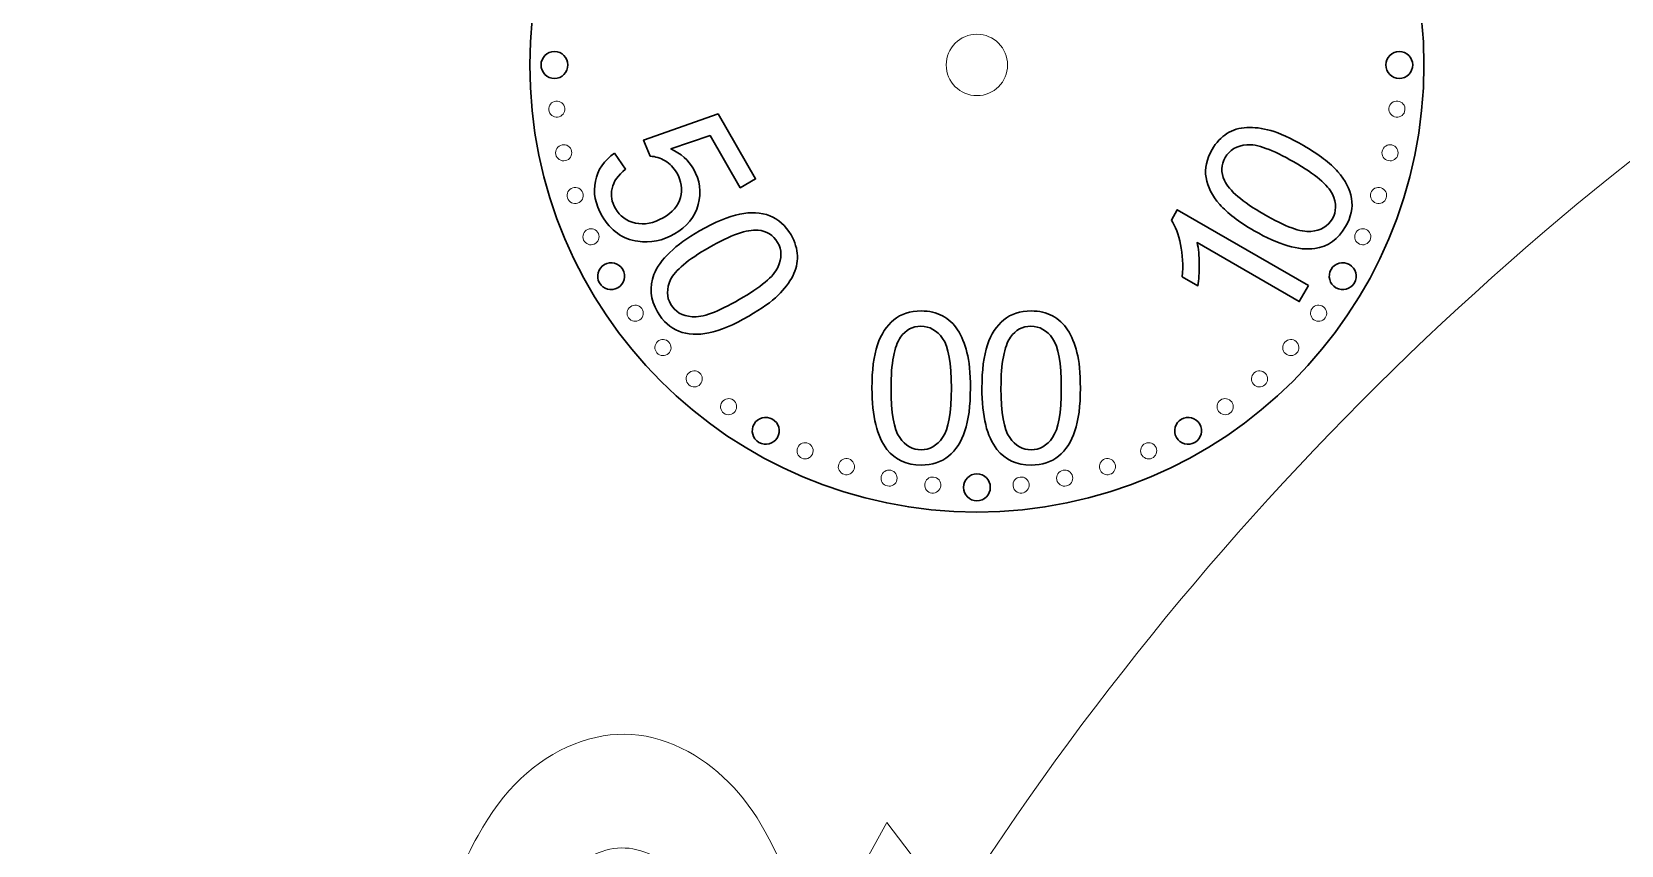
# Model space of a CAD drawing. Header units: centimetres. Extents: x -22.1 to 22, y -22 to 22.
# Drawn here: x -22.05 to -11.95, y 10.72 to 15.89 of the extents above; entities that cross this region are included whole.
import ezdxf

# ---------------------------------------------------------------- set-up
doc = ezdxf.new("R2010")
doc.units = ezdxf.units.CM
doc.header["$MEASUREMENT"] = 0
doc.layers.add('Ebene 1', color=7, linetype='Continuous')

msp = doc.modelspace()

# ---------------------------------------------------------------- linework, layer by layer
at = {"layer": 'Ebene 1', "color": 250, "lineweight": 20}
msp.add_ellipse((-16.04797, 15.67553), major_axis=(0, 0.195), ratio=1, dxfattribs=at)
at = {"layer": 'Ebene 1', "lineweight": 20}
msp.add_open_spline([(0.50211, 22.00748), (0.3078, 22.00748), (0.11698, 21.98469), (-0.06922, 21.93861), (-0.06922, 21.93861), (-0.06922, 21.93861), (-0.06922, 21.33399), (-0.06922, 21.33399), (-0.06922, 21.33399), (0.08498, 21.3921), (0.21784, 21.42146), (0.33014, 21.42146), (0.33014, 21.42146), (0.50456, 21.42147), (0.64594, 21.38112), (0.75219, 21.30092), (0.75219, 21.30092), (0.86836, 21.21678), (0.92544, 21.09876), (0.92544, 20.94642), (0.92544, 20.94642), (0.92544, 20.7881), (0.8574, 20.61818), (0.71912, 20.43588), (0.71912, 20.43588), (0.71912, 20.43588), (-0.20691, 19.22664), (-0.20691, 19.22664), (-0.20691, 19.22664), (-0.33423, 19.2248), (-0.46119, 19.22166), (-0.58786, 19.21731), (-0.58786, 19.21731), (-0.58786, 19.21731), (-0.58786, 21.9266), (-0.58786, 21.9266), (-0.58786, 21.9266), (-0.58786, 21.9266), (-1.09328, 21.9266), (-1.09328, 21.9266), (-1.09328, 21.9266), (-1.20758, 21.64408), (-1.40331, 21.42039), (-1.68198, 21.25608), (-1.68198, 21.25608), (-1.68198, 21.25608), (-1.68198, 20.60908), (-1.68198, 20.60908), (-1.68198, 20.60908), (-1.6119, 20.62316), (-1.53063, 20.65622), (-1.43846, 20.7083), (-1.43846, 20.7083), (-1.43846, 20.7083), (-1.20963, 20.84721), (-1.20963, 20.84721), (-1.20963, 20.84721), (-1.20963, 20.84721), (-1.20963, 19.18694), (-1.20963, 19.18694), (-1.20963, 19.18694), (-4.0576, 19.0001), (-6.73652, 18.19518), (-9.11406, 16.90491), (-9.11406, 16.90491), (-9.11406, 16.90491), (-10.45164, 19.22004), (-10.45164, 19.22004), (-10.45164, 19.22004), (-10.45164, 19.22004), (-10.8882, 18.96744), (-10.8882, 18.96744), (-10.8882, 18.96744), (-10.84587, 18.66544), (-10.90497, 18.37312), (-11.06415, 18.09162), (-11.06415, 18.09162), (-11.06415, 18.09162), (-10.74003, 17.53209), (-10.74003, 17.53209), (-10.74003, 17.53209), (-10.68627, 17.57918), (-10.6323, 17.64844), (-10.57858, 17.73957), (-10.57858, 17.73957), (-10.57858, 17.73957), (-10.45022, 17.97378), (-10.45022, 17.97378), (-10.45022, 17.97378), (-10.45022, 17.97378), (-9.65646, 16.59795), (-9.65646, 16.59795), (-9.65646, 16.59795), (-12.30356, 15.04851), (-14.54834, 12.88672), (-16.19559, 10.30626), (-16.19559, 10.30626), (-16.19559, 10.30626), (-16.6204, 10.8631), (-16.6204, 10.8631), (-16.6204, 10.8631), (-16.6204, 10.8631), (-17.03712, 10.10512), (-17.03712, 10.10512), (-17.03712, 10.10512), (-17.03712, 10.10512), (-17.36784, 10.75606), (-17.36784, 10.75606), (-17.36784, 10.75606), (-17.49616, 11.00949), (-17.66816, 11.19531), (-17.88231, 11.31288), (-17.88231, 11.31288), (-18.11778, 11.44234), (-18.35919, 11.45862), (-18.60742, 11.36067), (-18.60742, 11.36067), (-18.8555, 11.26246), (-19.05891, 11.0692), (-19.21724, 10.78102), (-19.21724, 10.78102), (-19.31085, 10.61074), (-19.38218, 10.43214), (-19.4316, 10.24672), (-19.4316, 10.24672), (-19.4316, 10.24672), (-18.90243, 9.9557), (-18.90243, 9.9557), (-18.90243, 9.9557), (-18.87904, 10.11898), (-18.83998, 10.2502), (-18.78602, 10.34864), (-18.78602, 10.34864), (-18.70192, 10.50136), (-18.59916, 10.60491), (-18.47762, 10.65952), (-18.47762, 10.65952), (-18.34803, 10.7207), (-18.217, 10.71429), (-18.08344, 10.6409), (-18.08344, 10.6409), (-17.94474, 10.56466), (-17.8288, 10.42262), (-17.73556, 10.21365), (-17.73556, 10.21365), (-17.73556, 10.21365), (-17.09004, 8.74912), (-17.09004, 8.74912), (-17.09004, 8.74912), (-18.37347, 6.25274), (-19.12854, 3.43989), (-19.2067, 0.45836), (-19.2067, 0.45836), (-19.24866, 0.55593), (-19.30258, 0.64626), (-19.36936, 0.72834), (-19.36936, 0.72834), (-19.55103, 0.95217), (-19.78196, 1.06176), (-20.06264, 1.05758), (-20.06264, 1.05758), (-20.21085, 1.05552), (-20.34748, 1.01276), (-20.47274, 0.93069), (-20.47274, 0.93069), (-20.59784, 0.84862), (-20.68894, 0.74092), (-20.7452, 0.60778), (-20.7452, 0.60778), (-20.85432, 0.8127), (-21.03645, 0.91334), (-21.29294, 0.90963), (-21.29294, 0.90963), (-21.55134, 0.90567), (-21.74919, 0.79654), (-21.88413, 0.58011), (-21.88413, 0.58011), (-21.99784, 0.40401), (-22.05198, 0.19092), (-22.04828, -0.05758), (-22.04828, -0.05758), (-22.04494, -0.27792), (-22.0034, -0.48154), (-21.92259, -0.66882), (-21.92259, -0.66882), (-21.92259, -0.66882), (-21.31797, -0.6595), (-21.31797, -0.6595), (-21.31797, -0.6595), (-21.41242, -0.50859), (-21.4608, -0.34964), (-21.4608, -0.18326), (-21.4608, -0.18326), (-21.4608, -0.07102), (-21.4364, 0.02571), (-21.38952, 0.10656), (-21.38952, 0.10656), (-21.33681, 0.19959), (-21.2659, 0.24548), (-21.17786, 0.24669), (-21.17786, 0.24669), (-20.95544, 0.25004), (-20.84193, 0.06852), (-20.83653, -0.29841), (-20.83653, -0.29841), (-20.83653, -0.29841), (-20.39463, -0.2918), (-20.39463, -0.2918), (-20.39463, -0.2918), (-20.40309, -0.25374), (-20.40807, -0.19522), (-20.40908, -0.11712), (-20.40908, -0.11712), (-20.41114, 0.01725), (-20.3814, 0.13118), (-20.3206, 0.22414), (-20.3206, 0.22414), (-20.25387, 0.33147), (-20.16291, 0.38517), (-20.04675, 0.38708), (-20.04675, 0.38708), (-19.94442, 0.3885), (-19.8634, 0.34263), (-19.80201, 0.24939), (-19.80201, 0.24939), (-19.74454, 0.1661), (-19.71375, 0.06084), (-19.71206, -0.06542), (-19.71206, -0.06542), (-19.70998, -0.19563), (-19.75281, -0.39741), (-19.839, -0.67126), (-19.839, -0.67126), (-19.839, -0.67126), (-19.26476, -0.84594), (-19.26476, -0.84594), (-19.26476, -0.84594), (-19.241, -0.79904), (-19.22014, -0.75128), (-19.2013, -0.7019), (-19.2013, -0.7019), (-19.10394, -3.66687), (-18.33872, -6.46214), (-17.04886, -8.94219), (-17.04886, -8.94219), (-17.04886, -8.94219), (-17.3333, -9.11295), (-17.3333, -9.11295), (-17.3333, -9.11295), (-17.3333, -9.11295), (-17.38498, -9.02696), (-17.38498, -9.02696), (-17.38498, -9.02696), (-17.38498, -9.02696), (-17.95654, -9.11295), (-17.95654, -9.11295), (-17.95654, -9.11295), (-17.95654, -9.11295), (-17.79382, -9.38684), (-17.79382, -9.38684), (-17.79382, -9.38684), (-17.79382, -9.38684), (-19.39191, -10.34056), (-19.39191, -10.34056), (-19.39191, -10.34056), (-19.39191, -10.34056), (-19.08102, -10.8592), (-19.08102, -10.8592), (-19.08102, -10.8592), (-19.08102, -10.8592), (-16.84652, -10.88025), (-16.84652, -10.88025), (-16.84652, -10.88025), (-16.84652, -10.88025), (-16.42858, -10.63038), (-16.42858, -10.63038), (-16.42858, -10.63038), (-16.42858, -10.63038), (-17.02389, -9.63158), (-17.02389, -9.63158), (-17.02389, -9.63158), (-17.02389, -9.63158), (-16.76196, -9.47404), (-16.76196, -9.47404), (-16.76196, -9.47404), (-15.09798, -12.44172), (-12.67186, -14.92468), (-9.74907, -16.65748), (-9.74907, -16.65748), (-9.81192, -16.65834), (-9.87453, -16.66368), (-9.93698, -16.67463), (-9.93698, -16.67463), (-10.25446, -16.73046), (-10.49566, -16.91175), (-10.66188, -17.21852), (-10.66188, -17.21852), (-10.79666, -17.46675), (-10.82766, -17.7001), (-10.75326, -17.91818), (-10.75326, -17.91818), (-10.6788, -18.13646), (-10.51308, -18.3159), (-10.2557, -18.45544), (-10.2557, -18.45544), (-10.2557, -18.45544), (-10.53762, -18.7423), (-10.53762, -18.7423), (-10.53762, -18.7423), (-10.53762, -18.7423), (-11.20156, -18.38268), (-11.20156, -18.38268), (-11.20156, -18.38268), (-11.20156, -18.38268), (-11.55363, -18.7597), (-11.55363, -18.7597), (-11.55363, -18.7597), (-11.55363, -18.7597), (-10.33257, -19.42239), (-10.33257, -19.42239), (-10.33257, -19.42239), (-10.33257, -19.42239), (-9.36022, -18.37998), (-9.36022, -18.37998), (-9.36022, -18.37998), (-9.38654, -18.36548), (-9.44025, -18.34092), (-9.52148, -18.30574), (-9.52148, -18.30574), (-9.59052, -18.27764), (-9.64614, -18.24996), (-9.68832, -18.22245), (-9.68832, -18.22245), (-10.06244, -17.98332), (-10.18563, -17.74641), (-10.05873, -17.51199), (-10.05873, -17.51199), (-9.91548, -17.24782), (-9.66494, -17.21228), (-9.30732, -17.40615), (-9.30732, -17.40615), (-9.16989, -17.48082), (-9.05354, -17.57877), (-8.95802, -17.70138), (-8.95802, -17.70138), (-8.95802, -17.70138), (-8.70396, -17.23418), (-8.70396, -17.23418), (-8.70396, -17.23418), (-6.24476, -18.49306), (-3.4795, -19.2384), (-0.54962, -19.331), (-0.54962, -19.331), (-0.58458, -19.35666), (-0.61782, -19.38498), (-0.6501, -19.41578), (-0.6501, -19.41578), (-0.85245, -19.61421), (-0.9531, -19.8788), (-0.9531, -20.20952), (-0.9531, -20.20952), (-0.9531, -20.48404), (-0.85906, -20.70398), (-0.66867, -20.86828), (-0.66867, -20.86828), (-0.51034, -21.0047), (-0.3053, -21.08883), (-0.05478, -21.12111), (-0.05478, -21.12111), (-0.05478, -21.12111), (-0.77577, -22.00748), (-0.77577, -22.00748), (-0.77577, -22.00748), (-0.77577, -22.00748), (0.00476, -22.00748), (0.00476, -22.00748), (0.00476, -22.00748), (0.00476, -22.00748), (0.59224, -21.28648), (0.59224, -21.28648), (0.59224, -21.28648), (0.77452, -21.06195), (0.90105, -20.87696), (0.97317, -20.73086), (0.97317, -20.73086), (1.05526, -20.56238), (1.09616, -20.38668), (1.09616, -20.20413), (1.09616, -20.20413), (1.09616, -19.87964), (0.99693, -19.61876), (0.7985, -19.42239), (0.7985, -19.42239), (0.76479, -19.3891), (0.73071, -19.35852), (0.69393, -19.331), (0.69393, -19.331), (4.02336, -19.22559), (7.14003, -18.277), (9.83672, -16.69056), (9.83672, -16.69056), (9.83672, -16.69056), (10.21234, -19.54144), (10.21234, -19.54144), (10.21234, -19.54144), (10.21234, -19.54144), (11.67826, -18.696), (11.67826, -18.696), (11.67826, -18.696), (11.67826, -18.696), (11.61064, -18.12322), (11.61064, -18.12322), (11.61064, -18.12322), (11.61064, -18.12322), (10.74148, -18.62472), (10.74148, -18.62472), (10.74148, -18.62472), (10.74148, -18.62472), (10.43061, -16.32555), (10.43061, -16.32555), (10.43061, -16.32555), (12.8867, -14.75847), (14.96386, -12.6509), (16.4949, -10.1698), (16.4949, -10.1698), (16.49946, -10.21509), (16.5065, -10.26076), (16.51744, -10.30628), (16.51744, -10.30628), (16.57864, -10.56218), (16.73032, -10.75707), (16.97242, -10.8908), (16.97242, -10.8908), (17.20581, -11.0198), (17.44698, -11.03198), (17.69606, -10.92926), (17.69606, -10.92926), (17.712, -11.11197), (17.81618, -11.25687), (18.01092, -11.3646), (18.01092, -11.3646), (18.23022, -11.48572), (18.45466, -11.50822), (18.68312, -11.43075), (18.68312, -11.43075), (18.91131, -11.35302), (19.08846, -11.20046), (19.2135, -10.97434), (19.2135, -10.97434), (19.33962, -10.7461), (19.37432, -10.51482), (19.31811, -10.28103), (19.31811, -10.28103), (19.26165, -10.04724), (19.12317, -9.87028), (18.90388, -9.74916), (18.90388, -9.74916), (18.72858, -9.65222), (18.55104, -9.63942), (18.36954, -9.71096), (18.36954, -9.71096), (18.31764, -9.4441), (18.17686, -9.2481), (17.9489, -9.12226), (17.9489, -9.12226), (17.70852, -8.98934), (17.46333, -8.96409), (17.21319, -9.04802), (17.21319, -9.04802), (17.17976, -9.0594), (17.14684, -9.07221), (17.11546, -9.08649), (17.11546, -9.08649), (18.53448, -6.41334), (19.34373, -3.36736), (19.35632, -0.13305), (19.35632, -0.13305), (19.35632, -0.13305), (19.90269, -0.57621), (19.90269, -0.57621), (19.90269, -0.57621), (20.12718, -0.75852), (20.31216, -0.88626), (20.4583, -0.95838), (20.4583, -0.95838), (20.62677, -1.04067), (20.80242, -1.08136), (20.98498, -1.08136), (20.98498, -1.08136), (21.30762, -1.08135), (21.56829, -0.98214), (21.76672, -0.7837), (21.76672, -0.7837), (21.95506, -0.59336), (22.04846, -0.35397), (22.04846, -0.06542), (22.04846, -0.06542), (22.04846, 0.22912), (21.95584, 0.47242), (21.76942, 0.66489), (21.76942, 0.66489), (21.57308, 0.86726), (21.3089, 0.96916), (20.97837, 0.96916), (20.97837, 0.96916), (20.70177, 0.96916), (20.48307, 0.87364), (20.32083, 0.68325), (20.32083, 0.68325), (20.18463, 0.52494), (20.10027, 0.32008), (20.06805, 0.06957), (20.06805, 0.06957), (20.06805, 0.06957), (19.3431, 0.6595), (19.3431, 0.6595), (19.3431, 0.6595), (19.24082, 3.46388), (18.54008, 6.1151), (17.36412, 8.48994), (17.36412, 8.48994), (17.47659, 8.43576), (17.60536, 8.40453), (17.75046, 8.39733), (17.75046, 8.39733), (18.07458, 8.38078), (18.42778, 8.48391), (18.81128, 8.70552), (18.81128, 8.70552), (19.16016, 8.90684), (19.40781, 9.1514), (19.55211, 9.43826), (19.55211, 9.43826), (19.70859, 9.74859), (19.70631, 10.04082), (19.54692, 10.31678), (19.54692, 10.31678), (19.38756, 10.59278), (19.13433, 10.74176), (18.78747, 10.76118), (18.78747, 10.76118), (18.46671, 10.77981), (18.13226, 10.68762), (17.78354, 10.48606), (17.78354, 10.48606), (17.39991, 10.26472), (17.13362, 10.00917), (16.98566, 9.72026), (16.98566, 9.72026), (16.93083, 9.61316), (16.89717, 9.50774), (16.88126, 9.40396), (16.88126, 9.40396), (16.72772, 9.67623), (16.56582, 9.94304), (16.3996, 10.20704), (16.3996, 10.20704), (16.3996, 10.20704), (18.73725, 11.55765), (18.73725, 11.55765), (18.73725, 11.55765), (18.73725, 11.55765), (18.48468, 11.9942), (18.48468, 11.9942), (18.48468, 11.9942), (18.18268, 11.9518), (17.89185, 12.01118), (17.61006, 12.17008), (17.61006, 12.17008), (17.61006, 12.17008), (17.05054, 11.846), (17.05054, 11.846), (17.05054, 11.846), (17.0979, 11.79226), (17.16711, 11.73849), (17.25828, 11.68479), (17.25828, 11.68479), (17.25828, 11.68479), (17.4925, 11.55644), (17.4925, 11.55644), (17.4925, 11.55644), (17.4925, 11.55644), (16.05962, 10.7296), (16.05962, 10.7296), (16.05962, 10.7296), (14.68338, 12.76563), (12.92884, 14.52508), (10.89627, 15.9061), (10.89627, 15.9061), (10.89627, 15.9061), (12.29736, 18.33098), (12.29736, 18.33098), (12.29736, 18.33098), (12.29736, 18.33098), (11.85936, 18.5838), (11.85936, 18.5838), (11.85936, 18.5838), (11.61918, 18.39612), (11.3376, 18.301), (11.01411, 18.29788), (11.01411, 18.29788), (11.01411, 18.29788), (10.69002, 17.73837), (10.69002, 17.73837), (10.69002, 17.73837), (10.75779, 17.71539), (10.84462, 17.70363), (10.95066, 17.70256), (10.95066, 17.70256), (10.95066, 17.70256), (11.21774, 17.70798), (11.21774, 17.70798), (11.21774, 17.70798), (11.21774, 17.70798), (10.37522, 16.24737), (10.37522, 16.24737), (10.37522, 16.24737), (10.07378, 16.4382), (9.76665, 16.6209), (9.45429, 16.79516), (9.45429, 16.79516), (9.45429, 16.79516), (10.83012, 19.17765), (10.83012, 19.17765), (10.83012, 19.17765), (10.83012, 19.17765), (10.39359, 19.43048), (10.39359, 19.43048), (10.39359, 19.43048), (10.15338, 19.24278), (9.87164, 19.1462), (9.54837, 19.14333), (9.54837, 19.14333), (9.54837, 19.14333), (9.22426, 18.5838), (9.22426, 18.5838), (9.22426, 18.5838), (9.29184, 18.56085), (9.37888, 18.54882), (9.48471, 18.54802), (9.48471, 18.54802), (9.48471, 18.54802), (9.75195, 18.55317), (9.75195, 18.55317), (9.75195, 18.55317), (9.75195, 18.55317), (8.90676, 17.08892), (8.90676, 17.08892), (8.90676, 17.08892), (6.67617, 18.24042), (4.1922, 18.97136), (1.56045, 19.17249), (1.56045, 19.17249), (1.56045, 19.17249), (1.82504, 19.77026), (1.82504, 19.77026), (1.82504, 19.77026), (1.82504, 19.77026), (0.95852, 19.77026), (0.95852, 19.77026), (0.95852, 19.77026), (0.95852, 19.77026), (1.37128, 20.37489), (1.37128, 20.37489), (1.37128, 20.37489), (1.53172, 20.60949), (1.6121, 20.84862), (1.6121, 21.09315), (1.6121, 21.09315), (1.6121, 21.36195), (1.50938, 21.58162), (1.3039, 21.75218), (1.3039, 21.75218), (1.09844, 21.92248), (0.83094, 22.00744), (0.50211, 22.00748)], degree=3, knots=[0, 0, 0, 0, 0.00591716, 0.00591716, 0.00591716, 0.00591716, 0.01183432, 0.01183432, 0.01183432, 0.01183432, 0.01775148, 0.01775148, 0.01775148, 0.01775148, 0.02366864, 0.02366864, 0.02366864, 0.02366864, 0.0295858, 0.0295858, 0.0295858, 0.0295858, 0.03550296, 0.03550296, 0.03550296, 0.03550296, 0.04142012, 0.04142012, 0.04142012, 0.04142012, 0.04733728, 0.04733728, 0.04733728, 0.04733728, 0.05325444, 0.05325444, 0.05325444, 0.05325444, 0.0591716, 0.0591716, 0.0591716, 0.0591716, 0.06508876, 0.06508876, 0.06508876, 0.06508876, 0.07100592, 0.07100592, 0.07100592, 0.07100592, 0.07692308, 0.07692308, 0.07692308, 0.07692308, 0.08284024, 0.08284024, 0.08284024, 0.08284024, 0.0887574, 0.0887574, 0.0887574, 0.0887574, 0.09467456, 0.09467456, 0.09467456, 0.09467456, 0.10059172, 0.10059172, 0.10059172, 0.10059172, 0.10650888, 0.10650888, 0.10650888, 0.10650888, 0.11242604, 0.11242604, 0.11242604, 0.11242604, 0.1183432, 0.1183432, 0.1183432, 0.1183432, 0.12426036, 0.12426036, 0.12426036, 0.12426036, 0.13017751, 0.13017751, 0.13017751, 0.13017751, 0.13609467, 0.13609467, 0.13609467, 0.13609467, 0.14201183, 0.14201183, 0.14201183, 0.14201183, 0.14792899, 0.14792899, 0.14792899, 0.14792899, 0.15384615, 0.15384615, 0.15384615, 0.15384615, 0.15976331, 0.15976331, 0.15976331, 0.15976331, 0.16568047, 0.16568047, 0.16568047, 0.16568047, 0.17159763, 0.17159763, 0.17159763, 0.17159763, 0.17751479, 0.17751479, 0.17751479, 0.17751479, 0.18343195, 0.18343195, 0.18343195, 0.18343195, 0.18934911, 0.18934911, 0.18934911, 0.18934911, 0.19526627, 0.19526627, 0.19526627, 0.19526627, 0.20118343, 0.20118343, 0.20118343, 0.20118343, 0.20710059, 0.20710059, 0.20710059, 0.20710059, 0.21301775, 0.21301775, 0.21301775, 0.21301775, 0.21893491, 0.21893491, 0.21893491, 0.21893491, 0.22485207, 0.22485207, 0.22485207, 0.22485207, 0.23076923, 0.23076923, 0.23076923, 0.23076923, 0.23668639, 0.23668639, 0.23668639, 0.23668639, 0.24260355, 0.24260355, 0.24260355, 0.24260355, 0.24852071, 0.24852071, 0.24852071, 0.24852071, 0.25443787, 0.25443787, 0.25443787, 0.25443787, 0.26035503, 0.26035503, 0.26035503, 0.26035503, 0.26627219, 0.26627219, 0.26627219, 0.26627219, 0.27218935, 0.27218935, 0.27218935, 0.27218935, 0.27810651, 0.27810651, 0.27810651, 0.27810651, 0.28402367, 0.28402367, 0.28402367, 0.28402367, 0.28994083, 0.28994083, 0.28994083, 0.28994083, 0.29585799, 0.29585799, 0.29585799, 0.29585799, 0.30177515, 0.30177515, 0.30177515, 0.30177515, 0.30769231, 0.30769231, 0.30769231, 0.30769231, 0.31360947, 0.31360947, 0.31360947, 0.31360947, 0.31952663, 0.31952663, 0.31952663, 0.31952663, 0.32544379, 0.32544379, 0.32544379, 0.32544379, 0.33136095, 0.33136095, 0.33136095, 0.33136095, 0.33727811, 0.33727811, 0.33727811, 0.33727811, 0.34319527, 0.34319527, 0.34319527, 0.34319527, 0.34911243, 0.34911243, 0.34911243, 0.34911243, 0.35502959, 0.35502959, 0.35502959, 0.35502959, 0.36094675, 0.36094675, 0.36094675, 0.36094675, 0.36686391, 0.36686391, 0.36686391, 0.36686391, 0.37278107, 0.37278107, 0.37278107, 0.37278107, 0.37869822, 0.37869822, 0.37869822, 0.37869822, 0.38461538, 0.38461538, 0.38461538, 0.38461538, 0.39053254, 0.39053254, 0.39053254, 0.39053254, 0.3964497, 0.3964497, 0.3964497, 0.3964497, 0.40236686, 0.40236686, 0.40236686, 0.40236686, 0.40828402, 0.40828402, 0.40828402, 0.40828402, 0.41420118, 0.41420118, 0.41420118, 0.41420118, 0.42011834, 0.42011834, 0.42011834, 0.42011834, 0.4260355, 0.4260355, 0.4260355, 0.4260355, 0.43195266, 0.43195266, 0.43195266, 0.43195266, 0.43786982, 0.43786982, 0.43786982, 0.43786982, 0.44378698, 0.44378698, 0.44378698, 0.44378698, 0.44970414, 0.44970414, 0.44970414, 0.44970414, 0.4556213, 0.4556213, 0.4556213, 0.4556213, 0.46153846, 0.46153846, 0.46153846, 0.46153846, 0.46745562, 0.46745562, 0.46745562, 0.46745562, 0.47337278, 0.47337278, 0.47337278, 0.47337278, 0.47928994, 0.47928994, 0.47928994, 0.47928994, 0.4852071, 0.4852071, 0.4852071, 0.4852071, 0.49112426, 0.49112426, 0.49112426, 0.49112426, 0.49704142, 0.49704142, 0.49704142, 0.49704142, 0.50295858, 0.50295858, 0.50295858, 0.50295858, 0.50887574, 0.50887574, 0.50887574, 0.50887574, 0.5147929, 0.5147929, 0.5147929, 0.5147929, 0.52071006, 0.52071006, 0.52071006, 0.52071006, 0.52662722, 0.52662722, 0.52662722, 0.52662722, 0.53254438, 0.53254438, 0.53254438, 0.53254438, 0.53846154, 0.53846154, 0.53846154, 0.53846154, 0.5443787, 0.5443787, 0.5443787, 0.5443787, 0.55029586, 0.55029586, 0.55029586, 0.55029586, 0.55621302, 0.55621302, 0.55621302, 0.55621302, 0.56213018, 0.56213018, 0.56213018, 0.56213018, 0.56804734, 0.56804734, 0.56804734, 0.56804734, 0.5739645, 0.5739645, 0.5739645, 0.5739645, 0.57988166, 0.57988166, 0.57988166, 0.57988166, 0.58579882, 0.58579882, 0.58579882, 0.58579882, 0.59171598, 0.59171598, 0.59171598, 0.59171598, 0.59763314, 0.59763314, 0.59763314, 0.59763314, 0.6035503, 0.6035503, 0.6035503, 0.6035503, 0.60946746, 0.60946746, 0.60946746, 0.60946746, 0.61538462, 0.61538462, 0.61538462, 0.61538462, 0.62130178, 0.62130178, 0.62130178, 0.62130178, 0.62721893, 0.62721893, 0.62721893, 0.62721893, 0.63313609, 0.63313609, 0.63313609, 0.63313609, 0.63905325, 0.63905325, 0.63905325, 0.63905325, 0.64497041, 0.64497041, 0.64497041, 0.64497041, 0.65088757, 0.65088757, 0.65088757, 0.65088757, 0.65680473, 0.65680473, 0.65680473, 0.65680473, 0.66272189, 0.66272189, 0.66272189, 0.66272189, 0.66863905, 0.66863905, 0.66863905, 0.66863905, 0.67455621, 0.67455621, 0.67455621, 0.67455621, 0.68047337, 0.68047337, 0.68047337, 0.68047337, 0.68639053, 0.68639053, 0.68639053, 0.68639053, 0.69230769, 0.69230769, 0.69230769, 0.69230769, 0.69822485, 0.69822485, 0.69822485, 0.69822485, 0.70414201, 0.70414201, 0.70414201, 0.70414201, 0.71005917, 0.71005917, 0.71005917, 0.71005917, 0.71597633, 0.71597633, 0.71597633, 0.71597633, 0.72189349, 0.72189349, 0.72189349, 0.72189349, 0.72781065, 0.72781065, 0.72781065, 0.72781065, 0.73372781, 0.73372781, 0.73372781, 0.73372781, 0.73964497, 0.73964497, 0.73964497, 0.73964497, 0.74556213, 0.74556213, 0.74556213, 0.74556213, 0.75147929, 0.75147929, 0.75147929, 0.75147929, 0.75739645, 0.75739645, 0.75739645, 0.75739645, 0.76331361, 0.76331361, 0.76331361, 0.76331361, 0.76923077, 0.76923077, 0.76923077, 0.76923077, 0.77514793, 0.77514793, 0.77514793, 0.77514793, 0.78106509, 0.78106509, 0.78106509, 0.78106509, 0.78698225, 0.78698225, 0.78698225, 0.78698225, 0.79289941, 0.79289941, 0.79289941, 0.79289941, 0.79881657, 0.79881657, 0.79881657, 0.79881657, 0.80473373, 0.80473373, 0.80473373, 0.80473373, 0.81065089, 0.81065089, 0.81065089, 0.81065089, 0.81656805, 0.81656805, 0.81656805, 0.81656805, 0.82248521, 0.82248521, 0.82248521, 0.82248521, 0.82840237, 0.82840237, 0.82840237, 0.82840237, 0.83431953, 0.83431953, 0.83431953, 0.83431953, 0.84023669, 0.84023669, 0.84023669, 0.84023669, 0.84615385, 0.84615385, 0.84615385, 0.84615385, 0.85207101, 0.85207101, 0.85207101, 0.85207101, 0.85798817, 0.85798817, 0.85798817, 0.85798817, 0.86390533, 0.86390533, 0.86390533, 0.86390533, 0.86982249, 0.86982249, 0.86982249, 0.86982249, 0.87573964, 0.87573964, 0.87573964, 0.87573964, 0.8816568, 0.8816568, 0.8816568, 0.8816568, 0.88757396, 0.88757396, 0.88757396, 0.88757396, 0.89349112, 0.89349112, 0.89349112, 0.89349112, 0.89940828, 0.89940828, 0.89940828, 0.89940828, 0.90532544, 0.90532544, 0.90532544, 0.90532544, 0.9112426, 0.9112426, 0.9112426, 0.9112426, 0.91715976, 0.91715976, 0.91715976, 0.91715976, 0.92307692, 0.92307692, 0.92307692, 0.92307692, 0.92899408, 0.92899408, 0.92899408, 0.92899408, 0.93491124, 0.93491124, 0.93491124, 0.93491124, 0.9408284, 0.9408284, 0.9408284, 0.9408284, 0.94674556, 0.94674556, 0.94674556, 0.94674556, 0.95266272, 0.95266272, 0.95266272, 0.95266272, 0.95857988, 0.95857988, 0.95857988, 0.95857988, 0.96449704, 0.96449704, 0.96449704, 0.96449704, 0.9704142, 0.9704142, 0.9704142, 0.9704142, 0.97633136, 0.97633136, 0.97633136, 0.97633136, 0.98224852, 0.98224852, 0.98224852, 0.98224852, 0.98816568, 0.98816568, 0.98816568, 0.98816568, 0.99408284, 0.99408284, 0.99408284, 0.99408284, 1, 1, 1, 1], dxfattribs=at)
at = {"layer": 'Ebene 1', "lineweight": 30}
for points, knots in [([(-13.20777, 15.67561), (-13.20777, 14.10698), (-14.47943, 12.83532), (-16.04806, 12.83532), (-16.04806, 12.83532), (-17.61664, 12.83533), (-18.88817, 14.10698), (-18.88817, 15.67561), (-18.88817, 15.67561), (-18.88817, 17.24424), (-17.61665, 18.51575), (-16.04806, 18.51575), (-16.04806, 18.51575), (-14.47943, 18.51575), (-13.20777, 17.24423), (-13.20777, 15.67561)], [0, 0, 0, 0, 0.25, 0.25, 0.25, 0.25, 0.5, 0.5, 0.5, 0.5, 0.75, 0.75, 0.75, 0.75, 1, 1, 1, 1]), ([(-18.73136, 15.59017), (-18.77849, 15.59017), (-18.8168, 15.62848), (-18.8168, 15.67561), (-18.8168, 15.67561), (-18.8168, 15.72274), (-18.77849, 15.76091), (-18.73136, 15.76091), (-18.73136, 15.76091), (-18.68422, 15.76091), (-18.64606, 15.72274), (-18.64606, 15.67561), (-18.64606, 15.67561), (-18.64606, 15.62848), (-18.68423, 15.59016), (-18.73136, 15.59017)], [0, 0, 0, 0, 0.25, 0.25, 0.25, 0.25, 0.5, 0.5, 0.5, 0.5, 0.75, 0.75, 0.75, 0.75, 1, 1, 1, 1]), ([(-13.36458, 15.59017), (-13.41171, 15.59017), (-13.44989, 15.62848), (-13.44989, 15.67561), (-13.44989, 15.67561), (-13.44989, 15.72274), (-13.41172, 15.76091), (-13.36458, 15.76091), (-13.36458, 15.76091), (-13.31745, 15.76091), (-13.27928, 15.72274), (-13.27928, 15.67561), (-13.27928, 15.67561), (-13.27928, 15.62848), (-13.31745, 15.59016), (-13.36458, 15.59017)], [0, 0, 0, 0, 0.25, 0.25, 0.25, 0.25, 0.5, 0.5, 0.5, 0.5, 0.75, 0.75, 0.75, 0.75, 1, 1, 1, 1]), ([(-18.35087, 15.1157), (-18.35087, 15.1157), (-18.28005, 15.01388), (-18.28005, 15.01388), (-18.28005, 15.01388), (-18.32774, 14.97582), (-18.35627, 14.93488), (-18.36563, 14.89081), (-18.36563, 14.89081), (-18.37529, 14.84686), (-18.36824, 14.80441), (-18.34469, 14.76363), (-18.34469, 14.76363), (-18.31645, 14.71455), (-18.274, 14.6837), (-18.21722, 14.67099), (-18.21722, 14.67099), (-18.16073, 14.65845), (-18.10174, 14.66975), (-18.04054, 14.70503), (-18.04054, 14.70503), (-17.9824, 14.73869), (-17.94604, 14.78151), (-17.93127, 14.8335), (-17.93127, 14.8335), (-17.91653, 14.88571), (-17.92438, 14.93823), (-17.95486, 14.99086), (-17.95486, 14.99086), (-17.97386, 15.02378), (-17.99839, 15.04898), (-18.02856, 15.06694), (-18.02856, 15.06694), (-18.05874, 15.0847), (-18.09016, 15.09436), (-18.12256, 15.09573), (-18.12256, 15.09573), (-18.12256, 15.09573), (-18.16541, 15.19865), (-18.16541, 15.19865), (-18.16541, 15.19865), (-18.16541, 15.19865), (-17.69245, 15.36442), (-17.69245, 15.36442), (-17.69245, 15.36442), (-17.69245, 15.36442), (-17.45406, 14.95145), (-17.45406, 14.95145), (-17.45406, 14.95145), (-17.45406, 14.95145), (-17.55146, 14.89521), (-17.55146, 14.89521), (-17.55146, 14.89521), (-17.55146, 14.89521), (-17.74276, 15.22663), (-17.74276, 15.22663), (-17.74276, 15.22663), (-17.74276, 15.22663), (-17.99177, 15.14255), (-17.99177, 15.14255), (-17.99177, 15.14255), (-17.92839, 15.11269), (-17.88086, 15.07051), (-17.849, 15.01567), (-17.849, 15.01567), (-17.80725, 14.9433), (-17.79705, 14.86767), (-17.81857, 14.78869), (-17.81857, 14.78869), (-17.84007, 14.71001), (-17.89019, 14.64772), (-17.96903, 14.6021), (-17.96903, 14.6021), (-18.04429, 14.55885), (-18.12185, 14.54327), (-18.20177, 14.55526), (-18.20177, 14.55526), (-18.29977, 14.56972), (-18.37544, 14.62306), (-18.42849, 14.71511), (-18.42849, 14.71511), (-18.4723, 14.79075), (-18.48678, 14.86462), (-18.4719, 14.9367), (-18.4719, 14.9367), (-18.45727, 15.00889), (-18.4169, 15.06841), (-18.35087, 15.1157)], [0, 0, 0, 0, 0.04545455, 0.04545455, 0.04545455, 0.04545455, 0.09090909, 0.09090909, 0.09090909, 0.09090909, 0.13636364, 0.13636364, 0.13636364, 0.13636364, 0.18181818, 0.18181818, 0.18181818, 0.18181818, 0.22727273, 0.22727273, 0.22727273, 0.22727273, 0.27272727, 0.27272727, 0.27272727, 0.27272727, 0.31818182, 0.31818182, 0.31818182, 0.31818182, 0.36363636, 0.36363636, 0.36363636, 0.36363636, 0.40909091, 0.40909091, 0.40909091, 0.40909091, 0.45454545, 0.45454545, 0.45454545, 0.45454545, 0.5, 0.5, 0.5, 0.5, 0.54545455, 0.54545455, 0.54545455, 0.54545455, 0.59090909, 0.59090909, 0.59090909, 0.59090909, 0.63636364, 0.63636364, 0.63636364, 0.63636364, 0.68181818, 0.68181818, 0.68181818, 0.68181818, 0.72727273, 0.72727273, 0.72727273, 0.72727273, 0.77272727, 0.77272727, 0.77272727, 0.77272727, 0.81818182, 0.81818182, 0.81818182, 0.81818182, 0.86363636, 0.86363636, 0.86363636, 0.86363636, 0.90909091, 0.90909091, 0.90909091, 0.90909091, 0.95454545, 0.95454545, 0.95454545, 0.95454545, 1, 1, 1, 1]), ([(-14.28607, 14.62237), (-14.38422, 14.67903), (-14.4574, 14.73468), (-14.50561, 14.78951), (-14.50561, 14.78951), (-14.55368, 14.84409), (-14.58251, 14.90089), (-14.59215, 14.95956), (-14.59215, 14.95956), (-14.60152, 15.01813), (-14.58884, 15.07755), (-14.55397, 15.13804), (-14.55397, 15.13804), (-14.52821, 15.1824), (-14.49666, 15.21629), (-14.45931, 15.23974), (-14.45931, 15.23974), (-14.42197, 15.26287), (-14.38006, 15.27583), (-14.33361, 15.27831), (-14.33361, 15.27831), (-14.28718, 15.28067), (-14.23606, 15.27406), (-14.18039, 15.25848), (-14.18039, 15.25848), (-14.12456, 15.2429), (-14.05566, 15.21135), (-13.97339, 15.16394), (-13.97339, 15.16394), (-13.8761, 15.1076), (-13.80335, 15.05218), (-13.75485, 14.9976), (-13.75485, 14.9976), (-13.70661, 14.94304), (-13.67755, 14.88641), (-13.6679, 14.82769), (-13.6679, 14.82769), (-13.65822, 14.769), (-13.67107, 14.7092), (-13.70608, 14.64856), (-13.70608, 14.64856), (-13.75237, 14.56837), (-13.81726, 14.52206), (-13.90107, 14.50962), (-13.90107, 14.50962), (-14.00168, 14.49462), (-14.12997, 14.53223), (-14.28607, 14.62237)], [0, 0, 0, 0, 0.08333333, 0.08333333, 0.08333333, 0.08333333, 0.16666667, 0.16666667, 0.16666667, 0.16666667, 0.25, 0.25, 0.25, 0.25, 0.33333333, 0.33333333, 0.33333333, 0.33333333, 0.41666667, 0.41666667, 0.41666667, 0.41666667, 0.5, 0.5, 0.5, 0.5, 0.58333333, 0.58333333, 0.58333333, 0.58333333, 0.66666667, 0.66666667, 0.66666667, 0.66666667, 0.75, 0.75, 0.75, 0.75, 0.83333333, 0.83333333, 0.83333333, 0.83333333, 0.91666667, 0.91666667, 0.91666667, 0.91666667, 1, 1, 1, 1]), ([(-14.22558, 14.72723), (-14.08917, 14.64843), (-13.98912, 14.61187), (-13.9257, 14.61783), (-13.9257, 14.61783), (-13.86221, 14.62361), (-13.81714, 14.64993), (-13.79001, 14.69692), (-13.79001, 14.69692), (-13.76299, 14.74365), (-13.76283, 14.79614), (-13.78971, 14.85427), (-13.78971, 14.85427), (-13.81674, 14.91231), (-13.89802, 14.9805), (-14.03389, 15.05908), (-14.03389, 15.05908), (-14.17046, 15.13789), (-14.27049, 15.17442), (-14.33403, 15.16849), (-14.33403, 15.16849), (-14.39728, 15.1624), (-14.44276, 15.13569), (-14.47032, 15.08829), (-14.47032, 15.08829), (-14.49736, 15.0413), (-14.49899, 14.99251), (-14.47556, 14.94178), (-14.47556, 14.94178), (-14.44509, 14.8773), (-14.36188, 14.80578), (-14.22558, 14.72723)], [0, 0, 0, 0, 0.125, 0.125, 0.125, 0.125, 0.25, 0.25, 0.25, 0.25, 0.375, 0.375, 0.375, 0.375, 0.5, 0.5, 0.5, 0.5, 0.625, 0.625, 0.625, 0.625, 0.75, 0.75, 0.75, 0.75, 0.875, 0.875, 0.875, 0.875, 1, 1, 1, 1]), ([(-17.80933, 14.6214), (-17.71122, 14.67805), (-17.62647, 14.71357), (-17.55493, 14.72792), (-17.55493, 14.72792), (-17.48342, 14.74225), (-17.41988, 14.73882), (-17.36436, 14.71786), (-17.36436, 14.71786), (-17.30897, 14.69664), (-17.26377, 14.65599), (-17.22874, 14.59564), (-17.22874, 14.59564), (-17.2031, 14.55099), (-17.18962, 14.50661), (-17.18812, 14.46279), (-17.18812, 14.46279), (-17.18672, 14.41882), (-17.19652, 14.37623), (-17.21759, 14.33476), (-17.21759, 14.33476), (-17.23883, 14.29344), (-17.27009, 14.25248), (-17.31129, 14.21199), (-17.31129, 14.21199), (-17.35277, 14.1715), (-17.4145, 14.12752), (-17.49678, 14.07997), (-17.49678, 14.07997), (-17.59421, 14.02387), (-17.67867, 13.98846), (-17.75006, 13.97386), (-17.75006, 13.97386), (-17.82158, 13.95925), (-17.88511, 13.96255), (-17.94066, 13.98348), (-17.94066, 13.98348), (-17.99645, 14.00461), (-18.04177, 14.04538), (-18.07681, 14.10615), (-18.07681, 14.10615), (-18.12308, 14.18621), (-18.13067, 14.26574), (-18.09954, 14.34439), (-18.09954, 14.34439), (-18.06206, 14.43908), (-17.96531, 14.5313), (-17.80933, 14.6214)], [0, 0, 0, 0, 0.08333333, 0.08333333, 0.08333333, 0.08333333, 0.16666667, 0.16666667, 0.16666667, 0.16666667, 0.25, 0.25, 0.25, 0.25, 0.33333333, 0.33333333, 0.33333333, 0.33333333, 0.41666667, 0.41666667, 0.41666667, 0.41666667, 0.5, 0.5, 0.5, 0.5, 0.58333333, 0.58333333, 0.58333333, 0.58333333, 0.66666667, 0.66666667, 0.66666667, 0.66666667, 0.75, 0.75, 0.75, 0.75, 0.83333333, 0.83333333, 0.83333333, 0.83333333, 0.91666667, 0.91666667, 0.91666667, 0.91666667, 1, 1, 1, 1]), ([(-13.94089, 14.27444), (-13.94089, 14.27444), (-13.99973, 14.17243), (-13.99973, 14.17243), (-13.99973, 14.17243), (-13.99973, 14.17243), (-14.64949, 14.54757), (-14.64949, 14.54757), (-14.64949, 14.54757), (-14.64009, 14.5095), (-14.63502, 14.46376), (-14.63502, 14.41041), (-14.63502, 14.41041), (-14.63502, 14.35698), (-14.63762, 14.31107), (-14.64423, 14.27274), (-14.64423, 14.27274), (-14.64423, 14.27274), (-14.74292, 14.32968), (-14.74292, 14.32968), (-14.74292, 14.32968), (-14.73672, 14.40216), (-14.74041, 14.47065), (-14.75392, 14.53541), (-14.75392, 14.53541), (-14.76743, 14.5999), (-14.78698, 14.65159), (-14.81265, 14.69016), (-14.81265, 14.69016), (-14.81265, 14.69016), (-14.77472, 14.75576), (-14.77472, 14.75576), (-14.77472, 14.75576), (-14.77472, 14.75576), (-13.94089, 14.27444), (-13.94089, 14.27444)], [0, 0, 0, 0, 0.11111111, 0.11111111, 0.11111111, 0.11111111, 0.22222222, 0.22222222, 0.22222222, 0.22222222, 0.33333333, 0.33333333, 0.33333333, 0.33333333, 0.44444444, 0.44444444, 0.44444444, 0.44444444, 0.55555556, 0.55555556, 0.55555556, 0.55555556, 0.66666667, 0.66666667, 0.66666667, 0.66666667, 0.77777778, 0.77777778, 0.77777778, 0.77777778, 0.88888889, 0.88888889, 0.88888889, 0.88888889, 1, 1, 1, 1]), ([(-17.74882, 14.51668), (-17.88522, 14.43798), (-17.96685, 14.36964), (-17.99342, 14.31163), (-17.99342, 14.31163), (-18.0203, 14.25374), (-18.02002, 14.20135), (-17.99288, 14.15451), (-17.99288, 14.15451), (-17.96587, 14.10765), (-17.92051, 14.08147), (-17.85688, 14.07569), (-17.85688, 14.07569), (-17.7932, 14.07003), (-17.69344, 14.10627), (-17.55729, 14.18469), (-17.55729, 14.18469), (-17.4207, 14.26365), (-17.33913, 14.33214), (-17.31253, 14.38987), (-17.31253, 14.38987), (-17.28608, 14.44777), (-17.2865, 14.50039), (-17.31389, 14.54808), (-17.31389, 14.54808), (-17.34105, 14.59481), (-17.3824, 14.62071), (-17.43808, 14.62581), (-17.43808, 14.62581), (-17.50904, 14.63174), (-17.61267, 14.59533), (-17.74882, 14.51668)], [0, 0, 0, 0, 0.125, 0.125, 0.125, 0.125, 0.25, 0.25, 0.25, 0.25, 0.375, 0.375, 0.375, 0.375, 0.5, 0.5, 0.5, 0.5, 0.625, 0.625, 0.625, 0.625, 0.75, 0.75, 0.75, 0.75, 0.875, 0.875, 0.875, 0.875, 1, 1, 1, 1]), ([(-18.32924, 14.25994), (-18.37005, 14.23638), (-18.42227, 14.2503), (-18.44584, 14.29121), (-18.44584, 14.29121), (-18.4694, 14.33203), (-18.45533, 14.38423), (-18.41457, 14.40781), (-18.41457, 14.40781), (-18.37375, 14.43138), (-18.32152, 14.41732), (-18.29797, 14.37653), (-18.29797, 14.37653), (-18.27441, 14.33572), (-18.28834, 14.28351), (-18.32924, 14.25994)], [0, 0, 0, 0, 0.25, 0.25, 0.25, 0.25, 0.5, 0.5, 0.5, 0.5, 0.75, 0.75, 0.75, 0.75, 1, 1, 1, 1]), ([(-13.76686, 14.25994), (-13.80762, 14.28352), (-13.82155, 14.33573), (-13.79798, 14.37654), (-13.79798, 14.37654), (-13.77443, 14.41733), (-13.7222, 14.43138), (-13.68139, 14.40782), (-13.68139, 14.40782), (-13.64062, 14.38424), (-13.62657, 14.332), (-13.65011, 14.29122), (-13.65011, 14.29122), (-13.67368, 14.25032), (-13.72589, 14.23638), (-13.76686, 14.25994)], [0, 0, 0, 0, 0.25, 0.25, 0.25, 0.25, 0.5, 0.5, 0.5, 0.5, 0.75, 0.75, 0.75, 0.75, 1, 1, 1, 1]), ([(-16.7146, 13.62315), (-16.7146, 13.73642), (-16.70303, 13.82765), (-16.6796, 13.89683), (-16.6796, 13.89683), (-16.65632, 13.96588), (-16.62171, 14.01907), (-16.57557, 14.05667), (-16.57557, 14.05667), (-16.52966, 14.09404), (-16.47178, 14.11277), (-16.40193, 14.11291), (-16.40193, 14.11291), (-16.35066, 14.11277), (-16.30548, 14.10243), (-16.26661, 14.0819), (-16.26661, 14.0819), (-16.22772, 14.06109), (-16.19577, 14.03131), (-16.1704, 13.99233), (-16.1704, 13.99233), (-16.14521, 13.95321), (-16.12535, 13.90565), (-16.11089, 13.8497), (-16.11089, 13.8497), (-16.09656, 13.79361), (-16.08926, 13.71808), (-16.08926, 13.62315), (-16.08926, 13.62315), (-16.08926, 13.51058), (-16.10083, 13.41963), (-16.12398, 13.35059), (-16.12398, 13.35059), (-16.14712, 13.28142), (-16.18173, 13.22807), (-16.22759, 13.19032), (-16.22759, 13.19032), (-16.27376, 13.15269), (-16.33194, 13.13395), (-16.40193, 13.13381), (-16.40193, 13.13381), (-16.49453, 13.13396), (-16.56703, 13.167), (-16.61966, 13.23329), (-16.61966, 13.23329), (-16.68306, 13.31296), (-16.7146, 13.44291), (-16.7146, 13.62315)], [0, 0, 0, 0, 0.08333333, 0.08333333, 0.08333333, 0.08333333, 0.16666667, 0.16666667, 0.16666667, 0.16666667, 0.25, 0.25, 0.25, 0.25, 0.33333333, 0.33333333, 0.33333333, 0.33333333, 0.41666667, 0.41666667, 0.41666667, 0.41666667, 0.5, 0.5, 0.5, 0.5, 0.58333333, 0.58333333, 0.58333333, 0.58333333, 0.66666667, 0.66666667, 0.66666667, 0.66666667, 0.75, 0.75, 0.75, 0.75, 0.83333333, 0.83333333, 0.83333333, 0.83333333, 0.91666667, 0.91666667, 0.91666667, 0.91666667, 1, 1, 1, 1]), ([(-16.01592, 13.62315), (-16.01592, 13.73642), (-16.00435, 13.82765), (-15.98093, 13.89683), (-15.98093, 13.89683), (-15.95764, 13.96588), (-15.92307, 14.01907), (-15.87689, 14.05667), (-15.87689, 14.05667), (-15.831, 14.09404), (-15.77314, 14.11277), (-15.70325, 14.11291), (-15.70325, 14.11291), (-15.65199, 14.11277), (-15.6068, 14.10243), (-15.56793, 14.0819), (-15.56793, 14.0819), (-15.52908, 14.06109), (-15.49709, 14.03131), (-15.47176, 13.99233), (-15.47176, 13.99233), (-15.44653, 13.95321), (-15.42668, 13.90565), (-15.41221, 13.8497), (-15.41221, 13.8497), (-15.39789, 13.79361), (-15.39059, 13.71808), (-15.39059, 13.62315), (-15.39059, 13.62315), (-15.39059, 13.51058), (-15.40216, 13.41963), (-15.4253, 13.35059), (-15.4253, 13.35059), (-15.44848, 13.28142), (-15.48305, 13.22807), (-15.52895, 13.19032), (-15.52895, 13.19032), (-15.57509, 13.15269), (-15.63326, 13.13395), (-15.70325, 13.13381), (-15.70325, 13.13381), (-15.79585, 13.13396), (-15.86835, 13.167), (-15.92099, 13.23329), (-15.92099, 13.23329), (-15.98438, 13.31296), (-16.01592, 13.44291), (-16.01592, 13.62315)], [0, 0, 0, 0, 0.08333333, 0.08333333, 0.08333333, 0.08333333, 0.16666667, 0.16666667, 0.16666667, 0.16666667, 0.25, 0.25, 0.25, 0.25, 0.33333333, 0.33333333, 0.33333333, 0.33333333, 0.41666667, 0.41666667, 0.41666667, 0.41666667, 0.5, 0.5, 0.5, 0.5, 0.58333333, 0.58333333, 0.58333333, 0.58333333, 0.66666667, 0.66666667, 0.66666667, 0.66666667, 0.75, 0.75, 0.75, 0.75, 0.83333333, 0.83333333, 0.83333333, 0.83333333, 0.91666667, 0.91666667, 0.91666667, 0.91666667, 1, 1, 1, 1]), ([(-16.59359, 13.62315), (-16.59359, 13.46563), (-16.57528, 13.36078), (-16.53835, 13.30882), (-16.53835, 13.30882), (-16.50156, 13.25658), (-16.45608, 13.23054), (-16.40193, 13.23068), (-16.40193, 13.23068), (-16.34791, 13.23055), (-16.30245, 13.25671), (-16.26551, 13.3091), (-16.26551, 13.3091), (-16.22885, 13.36132), (-16.21023, 13.46605), (-16.21023, 13.62315), (-16.21023, 13.62315), (-16.21023, 13.78094), (-16.22886, 13.88565), (-16.26551, 13.93761), (-16.26551, 13.93761), (-16.30244, 13.98944), (-16.34831, 14.01547), (-16.40316, 14.01547), (-16.40316, 14.01547), (-16.45745, 14.01548), (-16.5006, 13.99261), (-16.5327, 13.94685), (-16.5327, 13.94685), (-16.57334, 13.88844), (-16.59359, 13.78052), (-16.59359, 13.62315)], [0, 0, 0, 0, 0.125, 0.125, 0.125, 0.125, 0.25, 0.25, 0.25, 0.25, 0.375, 0.375, 0.375, 0.375, 0.5, 0.5, 0.5, 0.5, 0.625, 0.625, 0.625, 0.625, 0.75, 0.75, 0.75, 0.75, 0.875, 0.875, 0.875, 0.875, 1, 1, 1, 1]), ([(-15.89495, 13.62315), (-15.89495, 13.46563), (-15.87661, 13.36078), (-15.83967, 13.30882), (-15.83967, 13.30882), (-15.80288, 13.25658), (-15.75741, 13.23054), (-15.70325, 13.23068), (-15.70325, 13.23068), (-15.64924, 13.23055), (-15.60377, 13.25671), (-15.56684, 13.3091), (-15.56684, 13.3091), (-15.53017, 13.36132), (-15.51159, 13.46605), (-15.51159, 13.62315), (-15.51159, 13.62315), (-15.51159, 13.78094), (-15.53018, 13.88565), (-15.56684, 13.93761), (-15.56684, 13.93761), (-15.60376, 13.98944), (-15.64967, 14.01547), (-15.70449, 14.01547), (-15.70449, 14.01547), (-15.75877, 14.01548), (-15.80193, 13.99261), (-15.83403, 13.94685), (-15.83403, 13.94685), (-15.8747, 13.88844), (-15.89495, 13.78052), (-15.89495, 13.62315)], [0, 0, 0, 0, 0.125, 0.125, 0.125, 0.125, 0.25, 0.25, 0.25, 0.25, 0.375, 0.375, 0.375, 0.375, 0.5, 0.5, 0.5, 0.5, 0.625, 0.625, 0.625, 0.625, 0.75, 0.75, 0.75, 0.75, 0.875, 0.875, 0.875, 0.875, 1, 1, 1, 1]), ([(-17.31567, 13.30898), (-17.33943, 13.26817), (-17.39149, 13.2541), (-17.43243, 13.27769), (-17.43243, 13.27769), (-17.47321, 13.30139), (-17.48712, 13.35348), (-17.46358, 13.39441), (-17.46358, 13.39441), (-17.44, 13.43517), (-17.38792, 13.44912), (-17.34698, 13.42553), (-17.34698, 13.42553), (-17.30619, 13.402), (-17.29214, 13.34975), (-17.31567, 13.30898)], [0, 0, 0, 0, 0.25, 0.25, 0.25, 0.25, 0.5, 0.5, 0.5, 0.5, 0.75, 0.75, 0.75, 0.75, 1, 1, 1, 1]), ([(-14.78027, 13.30897), (-14.80381, 13.34975), (-14.78976, 13.40198), (-14.74898, 13.42552), (-14.74898, 13.42552), (-14.70816, 13.44909), (-14.65597, 13.43519), (-14.63241, 13.39438), (-14.63241, 13.39438), (-14.60883, 13.35348), (-14.62274, 13.30137), (-14.66367, 13.27769), (-14.66367, 13.27769), (-14.70447, 13.25409), (-14.75667, 13.26817), (-14.78027, 13.30897)], [0, 0, 0, 0, 0.25, 0.25, 0.25, 0.25, 0.5, 0.5, 0.5, 0.5, 0.75, 0.75, 0.75, 0.75, 1, 1, 1, 1]), ([(-15.96261, 12.99213), (-15.96261, 12.945), (-16.00093, 12.90683), (-16.04806, 12.90683), (-16.04806, 12.90683), (-16.09518, 12.90683), (-16.13336, 12.945), (-16.13336, 12.99213), (-16.13336, 12.99213), (-16.13336, 13.03927), (-16.09519, 13.07757), (-16.04806, 13.07757), (-16.04806, 13.07757), (-16.00093, 13.07758), (-15.96261, 13.03926), (-15.96261, 12.99213)], [0, 0, 0, 0, 0.25, 0.25, 0.25, 0.25, 0.5, 0.5, 0.5, 0.5, 0.75, 0.75, 0.75, 0.75, 1, 1, 1, 1])]:
    msp.add_open_spline(points, degree=3, knots=knots, dxfattribs=at)
at = {"layer": 'Ebene 1', "lineweight": 18}
for points in [[(-18.72198, 15.44602), (-18.69389, 15.4489), (-18.66867, 15.4285), (-18.66576, 15.40042), (-18.66576, 15.40042), (-18.66273, 15.37228), (-18.68326, 15.34707), (-18.71139, 15.34419), (-18.71139, 15.34419), (-18.73949, 15.34114), (-18.76472, 15.36155), (-18.7676, 15.38964), (-18.7676, 15.38964), (-18.77064, 15.4179), (-18.75023, 15.44297), (-18.72198, 15.44602)], [(-13.37394, 15.44601), (-13.34583, 15.44298), (-13.32547, 15.41791), (-13.32833, 15.38967), (-13.32833, 15.38967), (-13.33139, 15.36158), (-13.35647, 15.34116), (-13.38472, 15.3442), (-13.38472, 15.3442), (-13.41281, 15.34709), (-13.4332, 15.3723), (-13.43017, 15.40041), (-13.43017, 15.40041), (-13.42728, 15.42854), (-13.40207, 15.44893), (-13.37394, 15.44601)], [(-18.68339, 15.16782), (-18.6557, 15.1736), (-18.62854, 15.15595), (-18.62262, 15.12826), (-18.62262, 15.12826), (-18.61683, 15.1007), (-18.63448, 15.07338), (-18.66205, 15.0676), (-18.66205, 15.0676), (-18.68974, 15.06168), (-18.71701, 15.07933), (-18.72283, 15.10704), (-18.72283, 15.10704), (-18.72875, 15.13472), (-18.71111, 15.16189), (-18.68339, 15.16782)], [(-13.41254, 15.1678), (-13.38497, 15.16187), (-13.36722, 15.13471), (-13.37314, 15.10702), (-13.37314, 15.10702), (-13.37907, 15.07931), (-13.4062, 15.06166), (-13.43392, 15.06759), (-13.43392, 15.06759), (-13.46159, 15.0734), (-13.47924, 15.10067), (-13.47331, 15.12824), (-13.47331, 15.12824), (-13.46739, 15.15594), (-13.44026, 15.17358), (-13.41254, 15.1678)], [(-18.61589, 14.89508), (-18.58899, 14.90378), (-18.56006, 14.88903), (-18.5514, 14.86213), (-18.5514, 14.86213), (-18.54255, 14.83528), (-18.5573, 14.80635), (-18.58419, 14.79765), (-18.58419, 14.79765), (-18.6112, 14.78884), (-18.63998, 14.80358), (-18.64882, 14.83043), (-18.64882, 14.83043), (-18.65748, 14.85746), (-18.64275, 14.88627), (-18.61589, 14.89508)], [(-13.48007, 14.89509), (-13.45322, 14.88625), (-13.43847, 14.85746), (-13.44729, 14.83045), (-13.44729, 14.83045), (-13.45594, 14.80359), (-13.48492, 14.78882), (-13.51177, 14.79766), (-13.51177, 14.79766), (-13.53863, 14.80631), (-13.55336, 14.83528), (-13.54471, 14.86214), (-13.54471, 14.86214), (-13.53587, 14.889), (-13.50694, 14.90373), (-13.48007, 14.89509)], [(-18.52023, 14.63092), (-18.49433, 14.64236), (-18.46416, 14.63077), (-18.45256, 14.605), (-18.45256, 14.605), (-18.44114, 14.5791), (-18.45273, 14.54879), (-18.47862, 14.53734), (-18.47862, 14.53734), (-18.5044, 14.52578), (-18.53472, 14.53747), (-18.54615, 14.56324), (-18.54615, 14.56324), (-18.55772, 14.58916), (-18.546, 14.61949), (-18.52023, 14.63092)], [(-13.57571, 14.63091), (-13.54995, 14.61948), (-13.53837, 14.58917), (-13.5498, 14.56323), (-13.5498, 14.56323), (-13.56123, 14.53747), (-13.59154, 14.52576), (-13.61746, 14.53734), (-13.61746, 14.53734), (-13.64322, 14.54878), (-13.65496, 14.57911), (-13.64339, 14.60498), (-13.64339, 14.60498), (-13.63191, 14.63078), (-13.60161, 14.64235), (-13.57571, 14.63091)], [(-18.24905, 14.13976), (-18.22616, 14.15633), (-18.19405, 14.15136), (-18.17753, 14.12833), (-18.17753, 14.12833), (-18.16085, 14.10547), (-18.16592, 14.07348), (-18.18879, 14.05681), (-18.18879, 14.05681), (-18.2117, 14.04028), (-18.24366, 14.04524), (-18.26034, 14.06827), (-18.26034, 14.06827), (-18.27701, 14.09115), (-18.27192, 14.12308), (-18.24905, 14.13976)], [(-13.84702, 14.13977), (-13.82403, 14.12312), (-13.81909, 14.09111), (-13.8356, 14.06824), (-13.8356, 14.06824), (-13.85228, 14.04522), (-13.88428, 14.04027), (-13.90713, 14.05682), (-13.90713, 14.05682), (-13.93015, 14.0735), (-13.93512, 14.10545), (-13.91855, 14.12834), (-13.91855, 14.12834), (-13.90187, 14.15122), (-13.86994, 14.1563), (-13.84702, 14.13977)], [(-18.07637, 13.91805), (-18.05542, 13.93705), (-18.02304, 13.93529), (-18.00404, 13.91432), (-18.00404, 13.91432), (-17.98514, 13.89327), (-17.98681, 13.86085), (-18.0079, 13.84199), (-18.0079, 13.84199), (-18.02883, 13.82296), (-18.06124, 13.82475), (-18.08024, 13.84571), (-18.08024, 13.84571), (-18.09914, 13.86678), (-18.09747, 13.89919), (-18.07637, 13.91805)], [(-14.01957, 13.91808), (-13.99848, 13.89915), (-13.99682, 13.8668), (-14.01572, 13.84568), (-14.01572, 13.84568), (-14.03475, 13.82475), (-14.06713, 13.82298), (-14.08809, 13.84198), (-14.08809, 13.84198), (-14.10914, 13.86088), (-14.11081, 13.89323), (-14.09192, 13.91435), (-14.09192, 13.91435), (-14.07301, 13.93528), (-14.04067, 13.93707), (-14.01957, 13.91808)], [(-17.88166, 13.71561), (-17.86267, 13.73671), (-17.83025, 13.73837), (-17.80933, 13.71946), (-17.80933, 13.71946), (-17.78823, 13.7006), (-17.78657, 13.66819), (-17.80547, 13.64713), (-17.80547, 13.64713), (-17.82446, 13.62604), (-17.85685, 13.6244), (-17.87781, 13.6434), (-17.87781, 13.6434), (-17.89889, 13.66227), (-17.90053, 13.69465), (-17.88166, 13.71561)], [(-14.21442, 13.71559), (-14.19539, 13.69466), (-14.19722, 13.66228), (-14.21815, 13.64338), (-14.21815, 13.64338), (-14.23924, 13.62438), (-14.27159, 13.62604), (-14.29049, 13.6471), (-14.29049, 13.6471), (-14.30938, 13.66823), (-14.30772, 13.70057), (-14.2868, 13.71948), (-14.2868, 13.71948), (-14.2657, 13.73835), (-14.23332, 13.73671), (-14.21442, 13.71559)], [(-17.6667, 13.53466), (-17.65002, 13.55769), (-17.61803, 13.56263), (-17.59516, 13.54612), (-17.59516, 13.54612), (-17.57228, 13.52945), (-17.56719, 13.49744), (-17.58386, 13.47457), (-17.58386, 13.47457), (-17.60041, 13.45158), (-17.63253, 13.4466), (-17.65538, 13.46315), (-17.65538, 13.46315), (-17.67825, 13.47982), (-17.68338, 13.51179), (-17.6667, 13.53466)], [(-14.42927, 13.53467), (-14.41272, 13.51182), (-14.41767, 13.47982), (-14.44054, 13.46315), (-14.44054, 13.46315), (-14.46356, 13.44663), (-14.49553, 13.4516), (-14.51224, 13.4746), (-14.51224, 13.4746), (-14.52875, 13.49748), (-14.52363, 13.52944), (-14.50076, 13.54611), (-14.50076, 13.54611), (-14.47791, 13.56267), (-14.44595, 13.55769), (-14.42927, 13.53467)], [(-17.18616, 13.24502), (-17.17473, 13.27079), (-17.14442, 13.28248), (-17.11863, 13.27091), (-17.11863, 13.27091), (-17.09273, 13.25947), (-17.08116, 13.22916), (-17.09261, 13.20327), (-17.09261, 13.20327), (-17.10417, 13.17748), (-17.13448, 13.16591), (-17.16025, 13.17734), (-17.16025, 13.17734), (-17.18615, 13.18892), (-17.19775, 13.2191), (-17.18616, 13.24502)], [(-14.90978, 13.24503), (-14.8982, 13.21912), (-14.90991, 13.18892), (-14.9357, 13.17735), (-14.9357, 13.17735), (-14.96159, 13.16591), (-14.99178, 13.17749), (-15.00334, 13.20328), (-15.00334, 13.20328), (-15.01478, 13.22918), (-15.00321, 13.25948), (-14.97744, 13.27091), (-14.97744, 13.27091), (-14.95153, 13.2825), (-14.92121, 13.27079), (-14.90978, 13.24503)], [(-16.92586, 13.13933), (-16.91717, 13.16619), (-16.88825, 13.18093), (-16.86139, 13.17225), (-16.86139, 13.17225), (-16.83449, 13.16343), (-16.81975, 13.13461), (-16.82857, 13.1076), (-16.82857, 13.1076), (-16.83725, 13.08075), (-16.86619, 13.066), (-16.89308, 13.07482), (-16.89308, 13.07482), (-16.91993, 13.08351), (-16.93468, 13.11244), (-16.92586, 13.13933)], [(-15.17009, 13.13933), (-15.16129, 13.11247), (-15.17602, 13.0835), (-15.20289, 13.07485), (-15.20289, 13.07485), (-15.2299, 13.06603), (-15.25871, 13.08077), (-15.26752, 13.10763), (-15.26752, 13.10763), (-15.2762, 13.13449), (-15.26147, 13.16342), (-15.23458, 13.17227), (-15.23458, 13.17227), (-15.20771, 13.18093), (-15.17878, 13.16618), (-15.17009, 13.13933)], [(-16.65605, 13.06148), (-16.65013, 13.08916), (-16.62297, 13.1068), (-16.59528, 13.10087), (-16.59528, 13.10087), (-16.56756, 13.09494), (-16.54992, 13.06778), (-16.55584, 13.0401), (-16.55584, 13.0401), (-16.56162, 13.01253), (-16.58893, 12.99477), (-16.61661, 13.00069), (-16.61661, 13.00069), (-16.64419, 13.0066), (-16.66183, 13.03375), (-16.65605, 13.06148)], [(-16.37946, 13.01226), (-16.37643, 13.04037), (-16.35121, 13.06079), (-16.32311, 13.05773), (-16.32311, 13.05773), (-16.29498, 13.05485), (-16.27459, 13.02963), (-16.27748, 13.0015), (-16.27748, 13.0015), (-16.28054, 12.9734), (-16.30572, 12.953), (-16.33384, 12.95592), (-16.33384, 12.95592), (-16.36194, 12.95895), (-16.38236, 12.98403), (-16.37946, 13.01226)], [(-15.71661, 13.01225), (-15.7136, 12.984), (-15.73398, 12.95892), (-15.76212, 12.95589), (-15.76212, 12.95589), (-15.79021, 12.95301), (-15.81543, 12.9734), (-15.81846, 13.00151), (-15.81846, 13.00151), (-15.82137, 13.02963), (-15.80095, 13.05485), (-15.77286, 13.05773), (-15.77286, 13.05773), (-15.74475, 13.06076), (-15.71953, 13.04037), (-15.71661, 13.01225)], [(-15.44005, 13.06146), (-15.43413, 13.03378), (-15.45178, 13.0066), (-15.47946, 13.00068), (-15.47946, 13.00068), (-15.50715, 12.99476), (-15.5343, 13.01255), (-15.54024, 13.04012), (-15.54024, 13.04012), (-15.54601, 13.06781), (-15.52837, 13.09496), (-15.50069, 13.10088), (-15.50069, 13.10088), (-15.47311, 13.10682), (-15.44584, 13.08917), (-15.44005, 13.06146)]]:
    msp.add_open_spline(points, degree=3, knots=[0, 0, 0, 0, 0.25, 0.25, 0.25, 0.25, 0.5, 0.5, 0.5, 0.5, 0.75, 0.75, 0.75, 0.75, 1, 1, 1, 1], dxfattribs=at)

doc.saveas('drawing.dxf')
